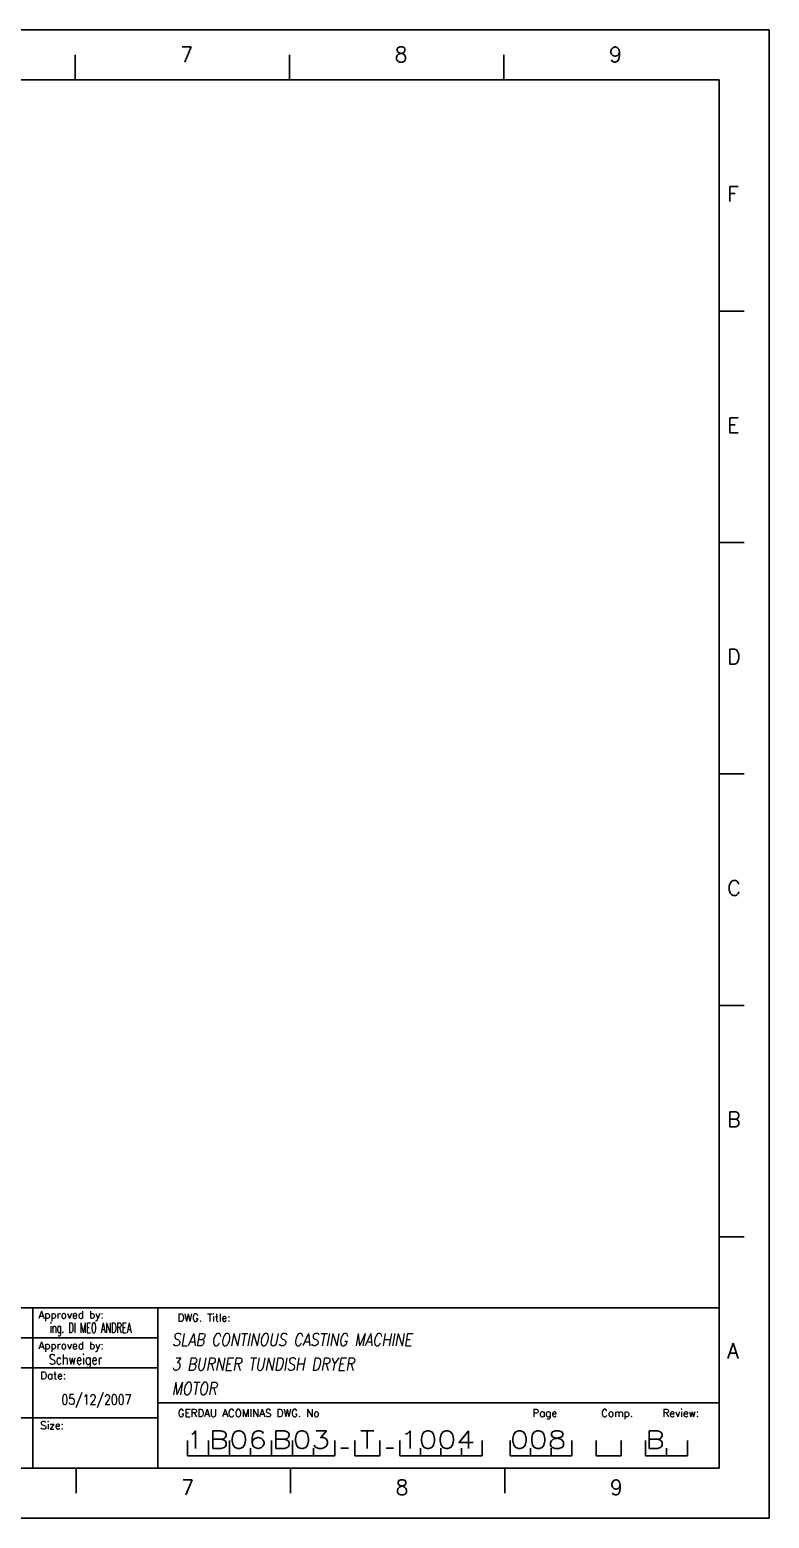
# Model space of a CAD drawing. Extents: x 520 to 940, y 6 to 303.
# Drawn here: x 792.6 to 940.2, y 6.5 to 303.5 of the extents above; entities that cross this region are included whole.
import ezdxf
from ezdxf.enums import TextEntityAlignment as Align

# ---------------------------------------------------------------- set-up
doc = ezdxf.new("R2010")
doc.units = 0
doc.header["$LTSCALE"] = 25
doc.header["$MEASUREMENT"] = 0
doc.layers.get('0').update_dxf_attribs({"linetype": 'CONTINUOUS'})
for name, color, linetype in [('FORM_1', 7, 'CONTINUOUS'), ('FORM_2', 4, 'CONTINUOUS'), ('FORM_3', 6, 'CONTINUOUS'), ('FORM_4', 1, 'CONTINUOUS')]:
    doc.layers.add(name, color=color, linetype=linetype)
doc.styles.add('ROMANS', font='romans.shx', dxfattribs={"width": 0.7, "oblique": 10, "height": 4})

# ---------------------------------------------------------------- blocks, each defined once
blk = doc.blocks.new('Format A3')
at = {"layer": 'FORM_1'}
for p, q in [((420, 297), (0, 297)), ((420, 297), (420, 0)), ((281.48, 292), (281.48, 287)), ((324.26, 292), (324.26, 287)), ((367.03, 292), (367.03, 287)), ((410, 240.83), (415, 240.83)), ((410, 194.66), (415, 194.66)), ((410, 148.5), (415, 148.5)), ((410, 102.33), (415, 102.33)), ((410, 56.17), (415, 56.17)), ((273, 10), (273, 42)), ((188.01, 36), (298, 36)), ((298, 23), (410, 23)), ((248, 20), (298, 20)), ((281.66, 10), (281.66, 5)), ((324.44, 10), (324.44, 5)), ((367.22, 10), (367.22, 5)), ((420, 0), (0, 0))]:
    blk.add_line(p, q, dxfattribs=at)
at = {"layer": 'FORM_3'}
for p, q in [((410, 287), (25, 287)), ((410, 287), (410, 10)), ((410, 10), (25, 10))]:
    blk.add_line(p, q, dxfattribs=at)
at = {"layer": 'FORM_4'}
for p, q in [((188.01, 42), (410, 42)), ((298, 10), (298, 42)), ((188.01, 30), (298, 30)), ((303.88, 12.42), (303.88, 15.51)), ((308.08, 12.42), (308.08, 15.51)), ((312.28, 12.42), (312.28, 15.51)), ((320.68, 12.42), (320.68, 15.51)), ((324.88, 12.42), (324.88, 15.51)), ((333.28, 12.42), (333.28, 15.51)), ((337.28, 12.42), (337.28, 15.51)), ((342.28, 12.42), (342.28, 15.51)), ((346.28, 12.42), (346.28, 15.51)), ((362.68, 12.42), (362.68, 15.51)), ((368.28, 12.42), (368.28, 15.51)), ((380.58, 12.42), (380.58, 15.51)), ((385.48, 12.42), (385.48, 15.51)), ((390.48, 12.42), (390.48, 15.51)), ((395.28, 12.42), (395.28, 15.51)), ((403.68, 12.42), (403.68, 15.51)), ((303.88, 12.42), (333.28, 12.42)), ((316.48, 12.42), (316.48, 13.97)), ((316.48, 12.42), (316.48, 13.97)), ((329.08, 12.42), (329.08, 13.97)), ((334.53, 13.97), (336.06, 13.97)), ((342.28, 12.42), (337.28, 12.42)), ((343.53, 13.97), (345.03, 13.97)), ((346.28, 12.42), (346.28, 13.97)), ((346.28, 12.42), (362.68, 12.42)), ((350.38, 12.42), (350.38, 13.97)), ((354.48, 12.42), (354.48, 13.97)), ((358.58, 12.42), (358.58, 13.97)), ((368.28, 12.42), (380.58, 12.42)), ((372.38, 12.42), (372.38, 13.97)), ((376.48, 12.42), (376.48, 13.97)), ((390.48, 12.42), (385.48, 12.42)), ((399.13, 12.42), (395.28, 12.42)), ((403.68, 12.42), (399.13, 12.42)), ((399.48, 12.42), (399.48, 13.97))]:
    blk.add_line(p, q, dxfattribs=at)
at = {"layer": 'FORM_2', "style": 'ROMANS'}
for s, p in [('Approved by:', (274.17, 39.84)), ('DWG. Title:', (301.92, 39.27)), ('Approved by:', (274.17, 33.72)), ('Date:', (274.53, 27.74)), ('GERDAU ACOMINAS DWG. No', (301.96, 20.23)), ('Page', (372.75, 20.23)), ('Comp.', (386.46, 20.23)), ('Review:', (398.72, 20.23)), ('Size:', (274.53, 17.79))]:
    blk.add_text(s, height=1.5, dxfattribs=at).set_placement(p)
at = {"layer": 'FORM_2', "style": 'ROMANS', "flags": 4}
for tag, p in [('21', (189.91, 37.18)), ('18', (189.91, 30.89))]:
    blk.add_attdef(tag, p, '', height=2, dxfattribs=at)
at = {"layer": 'FORM_2', "color": 4, "style": 'ROMANS', "width": 0.8, "flags": 4}
for tag, p in [('22', (251.5, 37)), ('19', (251.5, 30.8)), ('24', (278.73, 22.67))]:
    blk.add_attdef(tag, p, '', height=2, dxfattribs=at)
at = {"layer": 'FORM_2', "style": 'ROMANS', "flags": 4}
for tag, p, height, width in [('23', (276.41, 37.01), 2, 0.8), ('20', (276.22, 30.68), 2, 0.8), ('14', (248.25, 23), 1.5, 0.9), ('15', (264.49, 22.98), 1.5, 0.8), ('16', (248.25, 13), 1.5, 0.9), ('17', (264.49, 12.98), 1.5, 0.8)]:
    blk.add_attdef(tag, p, '', height=height, dxfattribs=dict(at, width=width))
at = {"layer": 'FORM_4', "style": 'ROMANS'}
for s, p in [('7', (302.47, 290.56)), ('8', (345.25, 290.56)), ('9', (388.03, 290.56)), ('F', (411.64, 262.73)), ('E', (411.64, 216.57)), ('D', (411.64, 170.4)), ('C', (411.64, 124.24)), ('B', (411.64, 78.07)), ('A', (411.64, 31.9)), ('7', (302.66, 4.65)), ('8', (345.43, 4.65)), ('9', (388.21, 4.65))]:
    blk.add_text(s, height=3, dxfattribs=at).set_placement(p)
at = {"layer": 'FORM_4', "color": 1, "style": 'ROMANS', "oblique": 10, "width": 0.8, "flags": 4}
for tag, p in [('11', (300.77, 34.39)), ('12', (300.77, 29.5)), ('13', (300.77, 24.62))]:
    blk.add_attdef(tag, p, '', height=2.5, dxfattribs=at)
at = {"layer": 'FORM_4', "color": 1, "style": 'ROMANS', "flags": 2}
blk.add_attdef('25', (279.66, 12.25), '', height=5, dxfattribs=at)
at = {"layer": 'FORM_4', "style": 'ROMANS', "width": 1.25, "flags": 4}
for tag, p in [('1', (303.88, 13.92)), ('3', (312.28, 13.92)), ('5', (324.88, 13.92)), ('7', (346.28, 13.92)), ('10', (395.28, 13.92))]:
    blk.add_attdef(tag, p, '', height=3.5, dxfattribs=at)
for tag, p in [('2', (310.18, 13.92)), ('4', (322.78, 13.92)), ('6', (339.78, 13.92)), ('9', (387.98, 13.92))]:
    blk.add_attdef(tag, text='', height=3.5, dxfattribs=at).set_placement(p, align=Align.CENTER)
at = {"layer": 'FORM_4', "color": 1, "style": 'ROMANS', "width": 1.25, "flags": 4}
blk.add_attdef('8', (368.28, 13.92), '', height=3.5, dxfattribs=at)

msp = doc.modelspace()

# ---------------------------------------------------------------- block references
ref = msp.add_blockref('Format A3', (520.17, 6.46))
ref.add_attrib('1', '1', (824.05, 20.37), dxfattribs={"layer": 'FORM_4', "height": 3.5, "style": 'ROMANS'})
ref.add_attrib('2', 'B', dxfattribs={"layer": 'FORM_4', "height": 3.5, "style": 'ROMANS', "width": 1.25}).set_placement((830.35, 20.37), align=Align.CENTER)
ref.add_attrib('3', '06', (832.45, 20.37), dxfattribs={"layer": 'FORM_4', "height": 3.5, "style": 'ROMANS', "width": 1.25})
ref.add_attrib('4', 'B', dxfattribs={"layer": 'FORM_4', "height": 3.5, "style": 'ROMANS', "width": 1.25}).set_placement((842.95, 20.37), align=Align.CENTER)
ref.add_attrib('5', '03', (845.05, 20.37), dxfattribs={"layer": 'FORM_4', "height": 3.5, "style": 'ROMANS', "width": 1.25})
ref.add_attrib('6', 'T', dxfattribs={"layer": 'FORM_4', "height": 3.5, "style": 'ROMANS', "width": 1.25}).set_placement((859.95, 20.37), align=Align.CENTER)
ref.add_attrib('7', '1004', (866.45, 20.37), dxfattribs={"layer": 'FORM_4', "height": 3.5, "style": 'ROMANS', "width": 1.25})
ref.add_attrib('8', '008', (888.45, 20.37), dxfattribs={"layer": 'FORM_4', "color": 1, "height": 3.5, "style": 'ROMANS', "width": 1.25})
ref.add_attrib('10', 'B', (915.45, 20.37), dxfattribs={"layer": 'FORM_4', "height": 3.5, "style": 'ROMANS', "width": 1.25})
ref.add_attrib('11', 'SLAB CONTINOUS CASTING MACHINE', (820.94, 40.84), dxfattribs={"layer": 'FORM_4', "color": 1, "height": 2.5, "style": 'ROMANS', "oblique": 10, "width": 0.8})
ref.add_attrib('12', '3 BURNER TUNDISH DRYER', (820.94, 35.96), dxfattribs={"layer": 'FORM_4', "color": 1, "height": 2.5, "style": 'ROMANS', "oblique": 10, "width": 0.8})
ref.add_attrib('13', 'MOTOR', (820.94, 31.08), dxfattribs={"layer": 'FORM_4', "color": 1, "height": 2.5, "style": 'ROMANS', "oblique": 10, "width": 0.8})
ref.add_attrib('20', 'Schweiger', (796.4, 37.14), dxfattribs={"layer": 'FORM_2', "height": 2, "style": 'ROMANS', "width": 0.8})
ref.add_attrib('23', 'ing. DI MEO ANDREA', (796.58, 43.46), dxfattribs={"layer": 'FORM_2', "height": 2, "style": 'ROMANS', "width": 0.6})
ref.add_attrib('24', '05/12/2007', (798.9, 29.13), dxfattribs={"layer": 'FORM_2', "color": 4, "height": 2, "style": 'ROMANS', "width": 0.8})

doc.saveas('drawing.dxf')
